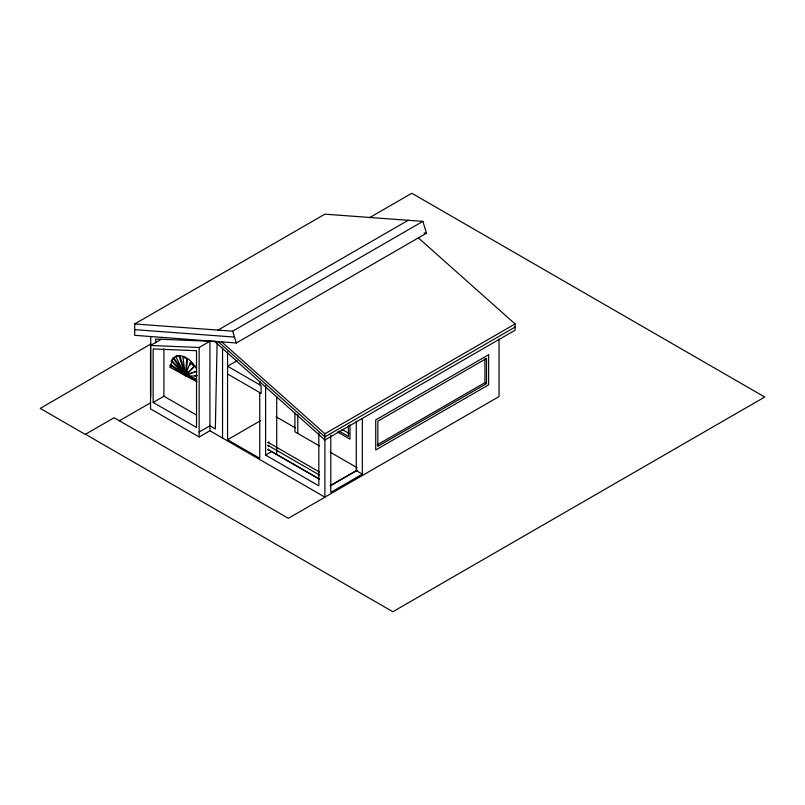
<?xml version="1.0" encoding="UTF-8"?>
<svg xmlns="http://www.w3.org/2000/svg" width="805" height="805" viewBox="0 0 805 805"><rect width="100%" height="100%" fill="white"/><g stroke="black" fill="none" stroke-linecap="round" stroke-linejoin="round"><path stroke-width="1.21" d="M217.109 342.809L215.338 428.954L209.914 425.825L199.147 432.033M190.03 365.098L191.359 361.787L190.382 362.351L185.049 375.603L186.025 375.029L187.515 358.527L186.841 358.919L185.351 375.422L171.244 361.083L173.105 358.145C181.799 351.071 192.445 361.093 196.561 368.811M196.994 381.852L170.197 367.432L170.127 365.118L170.992 364.625L171.888 360.71L173.749 357.772L186.025 375.029L192.445 378.501M187.364 371.719L186.025 375.029L196.35 379.034M196.34 376.207L185.08 375.583L194.84 365.943L186.025 375.029L179.797 355.538L175.711 356.434L185.291 375.452L196.702 379.94M134.697 323.962L324.888 214.16L422.867 221.375L426.519 233.188L236.328 342.99L134.697 335.323L134.697 323.962L232.675 331.187L422.867 221.375M150.917 343.896L40.25 408.417L85.239 434.398L114.109 417.735L288.331 518.319L324.958 497.178L209.914 430.745L199.147 436.964L150.535 408.89L150.535 345.486L161.292 339.267M369.465 217.712L411.818 193.26L764.75 397.026L392.86 611.74L85.471 434.267M218.034 330.08L408.226 220.278M175.711 356.434L176.446 356.001M171.244 361.083L171.888 360.71L182.695 371.658M173.105 358.145L185.381 375.402L182.906 356.786L183.58 356.404M150.535 345.486L199.147 347.478L209.914 341.27L209.914 430.745M170.197 367.432L171.052 366.939M119.382 420.784L150.626 402.742M153.161 402.45L196.521 427.485L196.521 350.708L153.161 348.937L153.161 402.45L163.918 396.231L196.44 415.018M237.163 360.69L227.553 366.235L261.122 385.605L261.122 393.363L227.553 373.983M227.553 351.775L227.553 439.721L260.639 420.623M265.6 385.494L265.6 455.097L271.627 451.615L319.434 479.217M499.04 339.076L499.04 396.583L324.888 497.128L324.888 433.764L515.079 323.962L418.439 237.928M515.079 327.092L324.888 436.894L218.115 341.622M377.334 444.783L484.922 382.667L486.522 383.583L486.522 358.426L377.837 421.176L377.837 446.332L486.522 383.583M330.281 485.667L356.283 470.653L362.341 474.145L362.341 418.429M330.261 485.828L357.229 470.261M362.341 474.145L330.785 492.368L330.785 435.404M196.541 371.155L186.025 375.029L185.532 371.306M185.08 375.583L196.762 371.276M215.931 341.511L155.677 339.036L155.677 342.739M194.79 375.512L197.295 375.653M424.084 233.007L426.519 233.188M134.697 329.648L234.507 337.084M182.906 356.786L186.841 358.919M342.034 429.397L349.259 433.563M339.116 431.078L348.414 436.441L348.414 425.744M337.567 431.983L349.974 439.148L349.974 424.859M276.085 416.779L295.304 427.878M319.414 445.94L294.922 431.792L294.922 413.096M330.211 452.169L357.219 467.765M268.417 442.569L319.484 472.042M268.417 445.608L319.484 475.091M268.417 449.653L319.484 479.136M265.6 455.097L318.83 485.838L318.83 433.03M227.553 439.721L259.753 458.317L259.753 392.568M170.992 364.625L184.023 373.641M170.127 365.118L185.17 375.522M221.687 341.894L324.888 433.764M214.532 341.35L324.888 440.023L515.079 330.221L515.079 323.962M190.382 362.351L193.854 366.517M179.062 355.961L185.291 375.452M232.675 331.187L236.328 342.99M484.922 358.698L484.922 382.667M356.283 421.126L356.283 470.653M297.81 414.746L297.81 433.462M276.719 396.573L276.719 454.02M259.753 381.329L259.753 384.82M222.552 347.981L222.552 438.051M199.147 347.478L199.147 436.964M163.918 348.947L163.918 396.231M150.736 336.581L150.736 396.583M268.045 442.67L268.759 442.146L268.045 442.67M268.035 445.708C268.669 447.077 269.071 443.867 268.035 445.708M268.005 449.764C268.689 451.253 269.122 447.751 268.005 449.764M488.635 354.753L375.724 419.948L375.724 449.995L488.635 384.81L488.635 354.753"/></g></svg>
